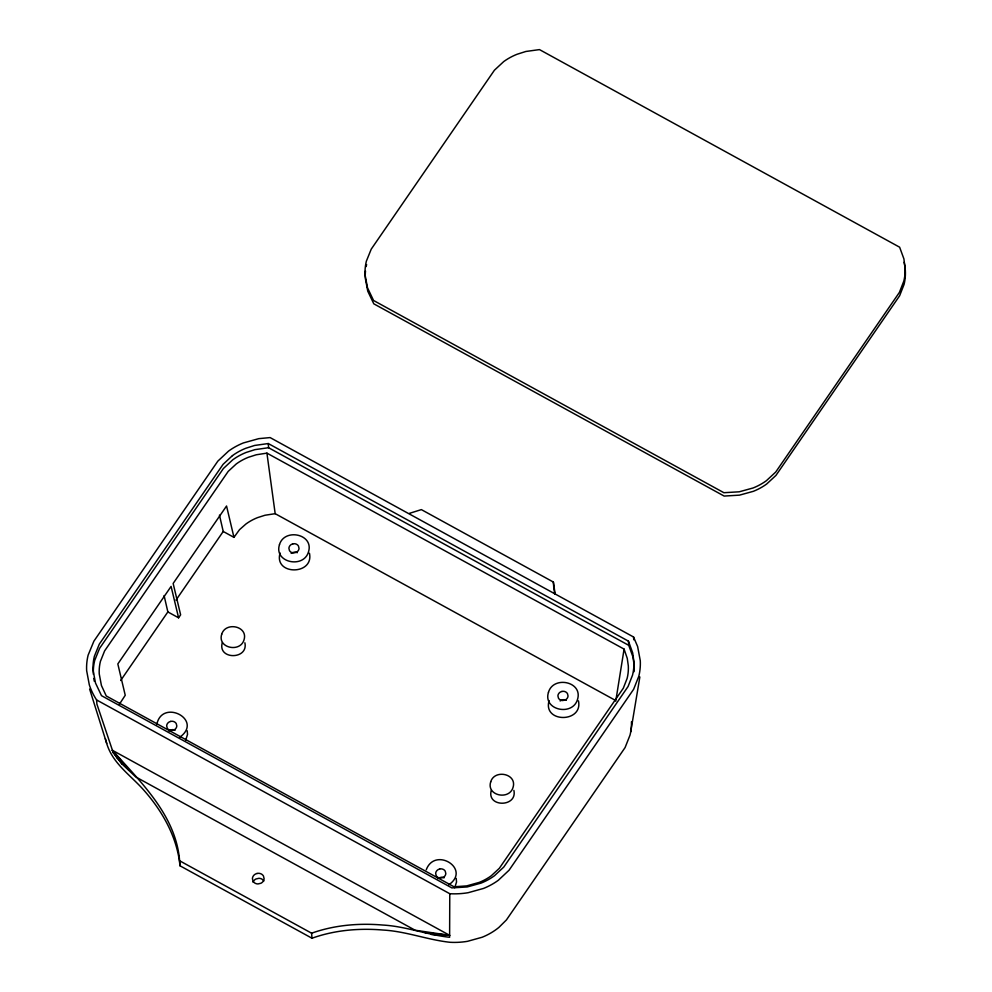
<?xml version="1.0" encoding="UTF-8"?>
<svg xmlns="http://www.w3.org/2000/svg" width="992" height="992" viewBox="0 0 992 992"><rect width="100%" height="100%" fill="white"/><g stroke="black" fill="none" stroke-linecap="round" stroke-linejoin="round"><path stroke-width="1.49" d="M630.714 731.848L639.852 676.941M615.747 701.195L624.08 649.103L266.922 453.133L256.246 454.782L248.236 457.337A52.502 47.194 -4.2 0 0 236.294 463.921L228.197 471.398L104.606 650.913L100.415 661.391A52.502 47.194 -4.2 0 0 99.237 673.866L101.42 685.484L106.243 695.962L454.026 886.786L466.674 885.893L479.272 882.384A52.502 47.194 -4.2 0 0 491.214 875.812L499.311 868.335L623.323 688.188L627.142 678.367A52.502 47.194 -4.2 0 0 628.32 665.88L627.254 658.341L624.08 649.103M156.773 724.582C161.994 697.996 203.943 719.894 179.788 737.205M222.32 642.63C217.211 659.953 248.608 659.866 244.888 642.791M280.091 552.99C273.457 575.521 314.266 575.41 309.442 553.214M491.325 790.227C486.216 807.55 517.613 807.463 513.893 790.388M549.097 700.588C542.463 723.118 583.271 723.007 578.448 700.811M185.702 740.156L187.538 734.353L187.203 730.757M426.25 869.786C435.029 846.226 471.572 869.079 448.793 884.802M454.708 887.753L456.543 881.95L456.208 878.354M119.362 704.295L125.24 695.28L117.825 663.933L171.095 586.408L178.585 617.805L180.631 614.842L173.141 583.457L226.548 506.007L233.963 537.366L223.225 531.464L219.455 515.108M120.652 680.524L167.859 611.928L164.089 595.56M176.018 600.061L223.225 531.464M233.963 537.366L239.531 529.654L246.004 523.95A49.997 44.938 -4.2 0 1 257.374 517.688L265.013 515.245L275.181 513.682L615.325 700.315M232.45 455.626L223.101 464.318L99.299 644.155L94.389 656.245A58.528 52.601 -4.2 0 0 93.074 670.158M409.485 513.335L421.364 509.615L553.362 582.044L555.012 593.179M431.185 934.464L449.636 935.32L112.443 750.312C140.889 782.328 175.968 815.275 179.614 860.771L311.612 933.199C334.267 925.114 358.695 922.994 382.577 925.028C405.443 926.243 426.969 934.786 449.612 937.279L449.773 893.718L96.596 699.943A75.615 67.964 -4.2 0 1 89.317 684.877L86.651 670.679A65.15 58.553 -4.2 0 1 88.114 655.191L93.893 641.167L217.843 461.131L228.557 451.1A65.15 58.553 -4.2 0 1 243.375 442.94L258.776 438.65L270.109 437.584L633.553 637L637.62 646.511L640.286 660.722A65.15 58.553 -4.2 0 1 638.823 676.197L633.64 689.266L509.045 870.244L498.331 880.276A65.15 58.553 -4.2 0 1 483.526 888.435L468.125 892.713A75.615 67.964 -4.2 0 1 449.773 893.718M89.627 689.056L106.69 743.392C112.443 763.059 130.026 774.851 143.084 789.334C162.167 810.65 177.184 836.888 179.986 865.793L311.984 938.221C334.639 930.124 359.054 928.016 382.937 930.037C405.815 931.265 427.341 939.808 449.984 942.288A72.007 64.728 -4.2 0 0 467.455 941.334L482.124 937.254A61.876 55.614 -4.2 0 0 498.815 927.483L506.428 919.931L625.084 747.571L630.019 735.122A62.05 55.763 -4.2 0 0 631.47 721.742M93.074 670.158L95.492 683.004L101.494 695.665L451.844 887.902L467.207 886.947L481.132 883.078A58.528 52.601 -4.2 0 0 494.438 875.75L503.787 867.058L628.072 686.514L632.536 675.143A58.528 52.601 -4.2 0 0 633.851 661.23L632.685 652.872L628.432 641.142L268.286 443.548L254.646 445.445L245.756 448.285A58.528 52.601 -4.2 0 0 232.45 455.626M634.086 671.683A58.528 52.601 -4.2 0 0 634.161 665.409L632.995 657.051L628.742 645.333L268.584 447.727L254.956 449.636L246.066 452.476A58.528 52.601 -4.2 0 0 232.76 459.804L223.411 468.497L99.609 648.334L94.699 660.424A58.528 52.601 -4.2 0 0 93.384 674.337M425.035 932.703L449.636 935.32L415.115 930.223L135.842 776.984L121.979 763.989L113.249 752.717L96.906 704.122L96.596 699.943M167.859 611.928L178.585 617.805M128.886 770.201L112.443 750.312L113.658 753.399M121.979 763.989L112.443 750.312L117.44 758.657M105.388 738.693L106.69 743.392M904.158 262.235L904.952 266.513M93.769 678.416L94.302 681.268M553.933 588.454L554.764 594.01M266.922 453.133L275.181 513.682M633.553 637L633.764 639.79M628.432 641.142L628.742 645.333M553.362 582.044L553.734 587.053M311.612 933.199L311.984 938.221M268.286 443.548L268.584 447.727M179.614 860.771L179.986 865.793M905.101 267.232A58.119 52.241 -4.2 0 1 903.824 281.083L899.397 292.404L775.719 472.043L766.407 480.686A58.119 52.241 -4.2 0 1 753.139 487.965L739.238 491.796L723.9 492.714L373.55 300.477L367.536 287.854L365.081 275.057A58.119 52.241 -4.2 0 1 366.358 261.194L371.231 249.153L494.425 70.209L503.738 61.566A58.119 52.241 -4.2 0 1 517.006 54.287L525.872 51.472L539.487 49.6L899.632 247.206L903.91 258.9L905.349 270.568A58.119 52.241 -4.2 0 1 904.072 284.431L899.632 295.752L775.967 475.391L766.655 484.034A58.119 52.241 -4.2 0 1 753.387 491.313L739.486 495.144L724.148 496.062L373.798 303.825L367.772 291.202L365.329 278.392A58.119 52.241 -4.2 0 1 365.502 270.952M366.16 266.575A58.119 52.241 -4.2 0 1 366.606 264.542M263.822 881.008A5.679 5.109 -4.2 0 0 258.9 878.304L255.948 878.999A6.101 5.481 -4.2 0 0 253.059 882.223M297.315 552.705A4.923 4.427 -4.2 0 0 294.822 552.073L292.256 552.668A5.282 4.749 -4.2 0 0 291.164 553.4M175.088 730.261A4.923 4.427 -4.2 0 0 172.583 729.628L170.016 730.224A5.282 4.749 -4.2 0 0 168.938 730.955M566.32 700.302A4.923 4.427 -4.2 0 0 563.828 699.67L561.261 700.265A5.282 4.749 -4.2 0 0 560.17 700.997M444.094 877.858A4.923 4.427 -4.2 0 0 441.589 877.226L439.022 877.821A5.282 4.749 -4.2 0 0 437.943 878.552M221.7 634.26C217.211 648.086 240.176 652.91 243.995 639.939C248.484 626.126 225.531 621.302 221.7 634.26M279.484 544.633C273.631 562.6 303.478 568.875 308.45 552.011C314.29 534.056 284.444 527.781 279.484 544.633M490.705 781.857C486.216 795.683 509.181 800.507 513 787.536C517.489 773.723 494.537 768.899 490.705 781.857M548.489 692.23C542.636 710.198 572.483 716.472 577.456 699.608C583.296 681.653 553.449 675.378 548.489 692.23M292.888 543.852L291.636 544.31A5.282 4.749 -4.2 0 0 288.908 548.291L289.466 550.597A4.923 4.427 -4.2 0 0 293.719 552.941L296.286 552.346A5.282 4.749 -4.2 0 0 299.026 548.365L298.468 546.046A4.923 4.427 -4.2 0 0 294.202 543.703L292.888 543.852M170.649 721.407L169.409 721.866A5.282 4.749 -4.2 0 0 166.668 725.846L167.226 728.153A4.923 4.427 -4.2 0 0 171.492 730.496L174.059 729.901A5.282 4.749 -4.2 0 0 176.799 725.921L176.241 723.602A4.923 4.427 -4.2 0 0 171.976 721.258L170.649 721.407M561.894 691.449L560.641 691.908A5.282 4.749 -4.2 0 0 557.913 695.888L558.471 698.194A4.923 4.427 -4.2 0 0 562.724 700.538L565.291 699.943A5.282 4.749 -4.2 0 0 568.032 695.962L567.474 693.644A4.923 4.427 -4.2 0 0 563.208 691.3L561.894 691.449M257.015 873.468L255.576 873.989A6.101 5.481 -4.2 0 0 252.414 878.577L253.059 881.243A5.679 5.109 -4.2 0 0 257.982 883.946L260.933 883.252A6.101 5.481 -4.2 0 0 264.095 878.664L263.45 875.998A5.679 5.109 -4.2 0 0 258.54 873.295L257.015 873.468M439.654 869.004L438.414 869.463A5.282 4.749 -4.2 0 0 435.674 873.444L436.232 875.75A4.923 4.427 -4.2 0 0 440.498 878.094L443.064 877.498A5.282 4.749 -4.2 0 0 445.805 873.518L445.247 871.199A4.923 4.427 -4.2 0 0 440.981 868.856L439.654 869.004"/></g></svg>
